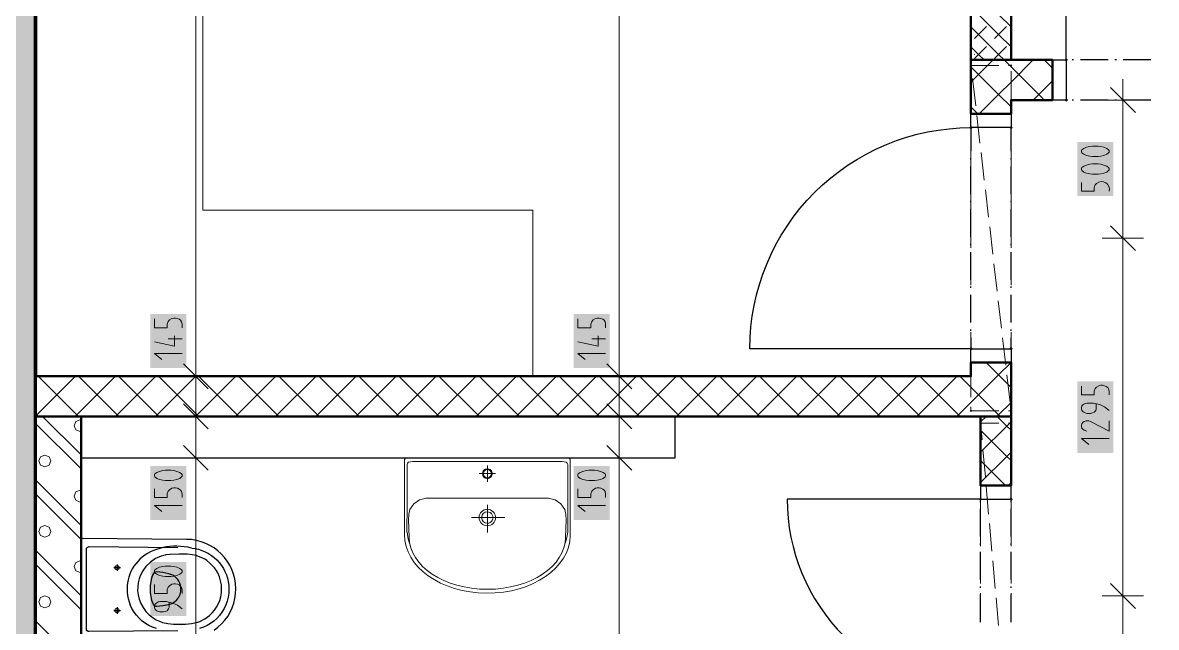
# Model space of a CAD drawing. Header units: millimetres. Extents: x 0 to 594, y 0 to 420.
# Drawn here: x 222.26 to 264.31, y 249.86 to 272.29 of the extents above; entities that cross this region are included whole.
import ezdxf

# ---------------------------------------------------------------- set-up
doc = ezdxf.new("R2010")
doc.units = ezdxf.units.MM
doc.header["$LTSCALE"] = 8
for name, color, linetype in [('PDF_Dvere', 7, 'Continuous'), ('PDF_Instalacni prizdivka do 1m', 7, 'Continuous'), ('PDF_Instalacni prizdivky', 7, 'Continuous'), ('PDF_Koty delkove', 7, 'Continuous'), ('PDF_Kuchyne', 7, 'Continuous'), ('PDF_Preklady', 7, 'Continuous'), ('PDF_Pricky zdene', 7, 'Continuous'), ('PDF_Sanita', 7, 'Continuous'), ('PDF_Steny obvodove nosne', 7, 'Continuous')]:
    doc.layers.add(name, color=color, linetype=linetype)

msp = doc.modelspace()

# ---------------------------------------------------------------- linework, layer by layer
at = {"layer": 'PDF_Dvere', "lineweight": 25}
for points in [[(260.97, 270.907), (260.97, 279.107, -0.414214), (269.17, 270.907), (269.13, 270.907)], [(257.434, 260.603), (257.434, 260.196), (249.235, 260.196, -0.414214), (257.434, 268.396), (257.434, 267.522)], [(257.793, 254.61), (250.618, 254.61, 0.414214), (257.793, 247.435), (257.793, 247.893)]]:
    msp.add_lwpolyline(points, format="xyb", dxfattribs=at)
for points in [[(260.97, 269.421), (260.458, 269.421), (260.458, 270.907), (260.97, 270.907)], [(258.921, 268.908), (258.921, 268.396), (257.434, 268.396), (257.434, 268.908)], [(258.921, 260.196), (258.921, 259.683), (257.434, 259.683), (257.434, 260.196)], [(258.921, 254.61), (258.921, 255.122), (257.793, 255.122), (257.793, 254.61)]]:
    msp.add_lwpolyline(points, close=True, dxfattribs=at)
for points in [[(261.238, 270.907), (261.187, 270.907)], [(262.519, 270.907), (261.494, 270.907)], [(262.827, 270.907), (262.775, 270.907)], [(264.108, 270.907), (263.083, 270.907)], [(261.238, 269.421), (261.187, 269.421)], [(262.519, 269.421), (261.494, 269.421)], [(262.827, 269.421), (262.775, 269.421)], [(264.108, 269.421), (263.083, 269.421)], [(258.921, 267.522), (258.921, 268.396)], [(257.434, 267.215), (257.434, 267.266)], [(258.921, 267.215), (258.921, 267.266)], [(257.434, 265.933), (257.434, 266.958)], [(258.921, 265.933), (258.921, 266.958)], [(257.434, 265.626), (257.434, 265.677)], [(257.434, 264.345), (257.434, 265.37)], [(258.921, 265.626), (258.921, 265.677)], [(258.921, 264.345), (258.921, 265.37)], [(257.434, 264.037), (257.434, 264.088)], [(258.921, 264.037), (258.921, 264.088)], [(257.434, 262.756), (257.434, 263.781)], [(258.921, 262.756), (258.921, 263.781)], [(257.434, 262.448), (257.434, 262.5)], [(258.921, 262.448), (258.921, 262.5)], [(257.434, 261.167), (257.434, 262.192)], [(258.921, 261.167), (258.921, 262.192)], [(257.434, 260.86), (257.434, 260.911)], [(258.921, 260.86), (258.921, 260.911)], [(258.921, 260.196), (258.921, 260.603)], [(257.793, 254.505), (257.793, 254.556)], [(258.921, 254.505), (258.921, 254.556)], [(257.793, 253.223), (257.793, 254.248)], [(258.921, 253.223), (258.921, 254.248)], [(257.793, 252.916), (257.793, 252.967)], [(258.921, 252.916), (258.921, 252.967)], [(257.793, 251.635), (257.793, 252.66)], [(258.921, 251.635), (258.921, 252.66)], [(257.793, 251.327), (257.793, 251.378)], [(257.793, 250.046), (257.793, 251.071)], [(258.921, 251.327), (258.921, 251.378)], [(258.921, 250.046), (258.921, 251.071)]]:
    msp.add_lwpolyline(points, dxfattribs=at)
at = {"layer": 'PDF_Dvere', "lineweight": 25, "transparency": 33554559}
for points in [[(261.034, 270.907), (260.97, 270.843), (260.97, 270.971), (260.906, 270.907)], [(261.034, 269.421), (260.97, 269.357), (260.97, 269.485), (260.906, 269.421)], [(257.434, 268.332), (257.37, 268.396), (257.499, 268.396), (257.434, 268.46)], [(258.921, 268.332), (258.857, 268.396), (258.985, 268.396), (258.921, 268.46)], [(257.434, 260.132), (257.37, 260.196), (257.499, 260.196), (257.434, 260.26)], [(258.921, 260.132), (258.857, 260.196), (258.985, 260.196), (258.921, 260.26)], [(257.793, 254.545), (257.729, 254.61), (257.857, 254.61), (257.793, 254.674)], [(258.921, 254.545), (258.857, 254.61), (258.985, 254.61), (258.921, 254.674)]]:
    msp.add_solid(points, dxfattribs=at)
at = {"layer": 'PDF_Instalacni prizdivka do 1m', "lineweight": 25}
msp.add_lwpolyline([(246.467, 257.685), (224.43, 257.684), (224.43, 256.147), (246.467, 256.147)], close=True, dxfattribs=at)
at = {"layer": 'PDF_Instalacni prizdivky', "lineweight": 50}
msp.add_lwpolyline([(222.739, 257.685), (222.739, 246.41), (224.43, 246.41), (224.43, 257.685), (222.739, 257.685)], close=True, dxfattribs=at)
at = {"layer": 'PDF_Instalacni prizdivky', "lineweight": 9}
for points in [[(224.43, 255.732), (222.739, 257.423)], [(224.43, 256.255), (223, 257.685)], [(224.43, 257.542), (224.391, 257.558), (224.236, 257.494), (224.172, 257.339), (224.236, 257.183), (224.391, 257.119), (224.43, 257.135)], [(224.43, 253.641), (222.739, 255.332)], [(224.43, 253.118), (222.739, 254.809)], [(224.43, 254.928), (224.391, 254.944), (224.236, 254.88), (224.172, 254.725), (224.236, 254.57), (224.391, 254.505), (224.43, 254.521)], [(224.43, 251.027), (222.739, 252.718)], [(224.43, 252.315), (224.391, 252.331), (224.236, 252.266), (224.172, 252.111), (224.236, 251.956), (224.391, 251.892), (224.43, 251.908)], [(224.43, 250.504), (222.739, 252.196)], [(224.43, 248.413), (222.739, 250.105)]]:
    msp.add_lwpolyline(points, dxfattribs=at)
for points in [[(223.084, 256.251), (222.929, 256.187), (222.865, 256.032), (222.929, 255.876), (223.084, 255.812), (223.24, 255.876), (223.304, 256.032), (223.24, 256.187)], [(223.084, 253.638), (222.929, 253.573), (222.865, 253.418), (222.929, 253.263), (223.084, 253.198), (223.24, 253.263), (223.304, 253.418), (223.24, 253.573)], [(223.084, 251.024), (222.929, 250.96), (222.865, 250.804), (222.929, 250.649), (223.084, 250.585), (223.24, 250.649), (223.304, 250.804), (223.24, 250.96)]]:
    msp.add_lwpolyline(points, close=True, dxfattribs=at)
at = {"layer": 'PDF_Koty delkove', "lineweight": 18}
for points in [[(228.685, 233.7), (228.685, 236.313), (228.685, 244.821), (228.685, 246.41), (228.685, 256.147), (228.685, 257.685), (228.685, 259.171), (228.685, 326.238)], [(244.392, 233.7), (244.392, 236.467), (244.392, 256.147), (244.392, 257.685), (244.392, 259.171), (244.392, 320.055)], [(263.07, 269.421), (263.07, 270.189)], [(263.531, 268.959), (262.608, 269.882)], [(263.838, 269.421), (263.07, 269.421), (262.301, 269.421)], [(263.07, 239.03), (263.07, 251.022), (263.07, 264.296), (263.07, 269.421)], [(262.146, 267.707), (261.941, 267.707), (261.84, 267.693), (261.72, 267.666), (261.617, 267.625), (261.548, 267.571), (261.532, 267.543), (261.532, 267.489), (261.548, 267.461), (261.617, 267.407), (261.72, 267.365), (261.84, 267.338), (261.941, 267.324), (262.146, 267.324), (262.249, 267.338), (262.368, 267.365), (262.471, 267.407), (262.54, 267.461)], [(262.54, 267.461), (262.557, 267.489), (262.557, 267.543), (262.54, 267.571), (262.471, 267.625), (262.368, 267.666), (262.249, 267.693), (262.146, 267.707)], [(263.531, 263.834), (262.608, 264.757)], [(263.838, 264.296), (263.07, 264.296), (262.301, 264.296)], [(227.147, 261.303), (227.147, 260.974), (227.625, 260.974), (227.625, 261.111), (227.66, 261.206), (227.711, 261.261), (227.796, 261.316), (227.864, 261.33), (227.932, 261.33), (228.001, 261.316), (228.069, 261.289), (228.12, 261.248), (228.155, 261.193), (228.172, 261.111), (228.172, 260.974)], [(242.854, 261.303), (242.854, 260.974), (243.332, 260.974), (243.332, 261.111), (243.367, 261.206), (243.418, 261.261), (243.503, 261.316), (243.571, 261.33), (243.639, 261.33), (243.708, 261.316), (243.776, 261.289), (243.827, 261.248), (243.862, 261.193), (243.879, 261.111), (243.879, 260.974)], [(227.898, 260.673), (227.898, 260.289), (227.147, 260.454)], [(228.172, 260.563), (227.66, 260.563)], [(243.606, 260.673), (243.606, 260.289), (242.854, 260.454)], [(243.879, 260.563), (243.367, 260.563)], [(228.172, 260.016), (227.147, 260.016), (227.42, 259.797)], [(243.879, 260.016), (242.854, 260.016), (243.127, 259.797)], [(229.146, 258.71), (228.223, 259.632)], [(244.853, 258.71), (243.931, 259.632)], [(229.453, 259.171), (228.685, 259.171), (227.916, 259.171)], [(245.161, 259.171), (244.392, 259.171), (243.623, 259.171)], [(261.532, 258.809), (261.532, 258.481), (262.01, 258.481), (262.01, 258.618), (262.045, 258.713), (262.096, 258.768), (262.181, 258.822), (262.249, 258.836), (262.317, 258.836), (262.386, 258.822), (262.454, 258.795), (262.505, 258.754), (262.54, 258.7), (262.557, 258.618), (262.557, 258.481)], [(262.557, 257.906), (262.386, 258.043), (262.215, 258.125), (261.976, 258.179), (261.736, 258.179), (261.668, 258.165), (261.617, 258.138), (261.583, 258.111), (261.548, 258.07), (261.532, 258.015), (261.532, 257.961), (261.548, 257.906), (261.583, 257.865), (261.617, 257.838), (261.668, 257.81), (261.736, 257.796), (261.873, 257.796), (261.941, 257.81), (262.01, 257.838), (262.061, 257.906), (262.078, 257.961), (262.078, 258.152)], [(229.146, 257.223), (228.223, 258.146)], [(244.853, 257.223), (243.931, 258.146)], [(229.453, 257.685), (228.685, 257.685), (227.916, 257.685)], [(245.161, 257.685), (244.392, 257.685), (243.623, 257.685)], [(262.557, 257.522), (262.557, 257.139), (261.873, 257.495), (261.805, 257.522), (261.702, 257.522), (261.635, 257.495), (261.583, 257.454), (261.548, 257.413), (261.532, 257.358), (261.532, 257.304), (261.548, 257.249), (261.583, 257.208), (261.635, 257.167), (261.736, 257.139)], [(229.146, 255.686), (228.223, 256.608)], [(244.853, 255.686), (243.931, 256.608)], [(262.557, 256.865), (261.532, 256.865), (261.805, 256.647)], [(229.453, 256.147), (228.685, 256.147), (227.916, 256.147)], [(245.161, 256.147), (244.392, 256.147), (243.623, 256.147)], [(243.468, 255.686), (243.263, 255.686), (243.162, 255.672), (243.042, 255.645), (242.939, 255.604), (242.871, 255.55), (242.854, 255.522), (242.854, 255.468), (242.871, 255.44), (242.939, 255.385), (243.042, 255.344), (243.162, 255.316), (243.263, 255.303), (243.468, 255.303), (243.571, 255.316)], [(243.571, 255.316), (243.691, 255.344), (243.793, 255.385), (243.862, 255.44), (243.879, 255.468), (243.879, 255.522), (243.862, 255.55), (243.793, 255.604), (243.691, 255.645), (243.571, 255.672), (243.468, 255.686)], [(227.147, 255.002), (227.147, 254.673), (227.625, 254.673), (227.625, 254.811), (227.66, 254.906), (227.711, 254.961), (227.796, 255.015), (227.864, 255.029), (227.932, 255.029), (228.001, 255.015)], [(228.001, 255.015), (228.069, 254.988), (228.12, 254.947), (228.155, 254.893), (228.172, 254.811), (228.172, 254.673)], [(242.854, 255.002), (242.854, 254.673), (243.332, 254.673), (243.332, 254.811), (243.367, 254.906), (243.418, 254.961), (243.503, 255.015), (243.571, 255.029), (243.639, 255.029), (243.708, 255.015), (243.776, 254.988), (243.827, 254.947), (243.862, 254.893), (243.879, 254.811), (243.879, 254.673)], [(228.172, 254.372), (227.147, 254.372), (227.42, 254.154)], [(243.879, 254.372), (242.854, 254.372), (243.127, 254.154)], [(227.147, 251.443), (227.147, 251.115), (227.625, 251.115), (227.625, 251.252), (227.66, 251.347), (227.711, 251.402), (227.796, 251.456), (227.864, 251.47), (227.932, 251.47), (228.001, 251.456), (228.069, 251.429), (228.12, 251.388), (228.155, 251.334), (228.172, 251.252), (228.172, 251.115)], [(263.531, 250.561), (262.608, 251.483)], [(228.172, 250.54), (228.001, 250.677), (227.83, 250.759), (227.591, 250.813), (227.351, 250.813), (227.283, 250.799), (227.232, 250.772), (227.198, 250.745), (227.163, 250.704), (227.147, 250.649), (227.147, 250.595), (227.163, 250.54), (227.198, 250.499), (227.232, 250.472), (227.283, 250.444), (227.351, 250.43), (227.488, 250.43), (227.556, 250.444), (227.625, 250.472), (227.676, 250.54), (227.693, 250.595)], [(227.693, 250.595), (227.693, 250.786)], [(263.838, 251.022), (263.07, 251.022), (262.301, 251.022)]]:
    msp.add_lwpolyline(points, dxfattribs=at)
for points in [[(262.146, 267.05), (261.941, 267.05), (261.84, 267.036), (261.72, 267.009), (261.617, 266.968), (261.548, 266.914), (261.532, 266.886), (261.532, 266.832), (261.548, 266.804), (261.617, 266.75), (261.72, 266.708), (261.84, 266.681), (261.941, 266.667), (262.146, 266.667), (262.249, 266.681), (262.368, 266.708), (262.471, 266.75), (262.54, 266.804), (262.557, 266.832), (262.557, 266.886), (262.54, 266.914), (262.471, 266.968), (262.368, 267.009), (262.249, 267.036)], [(227.761, 255.686), (227.556, 255.686), (227.455, 255.672), (227.335, 255.645), (227.232, 255.604), (227.163, 255.55), (227.147, 255.522), (227.147, 255.468), (227.163, 255.44), (227.232, 255.385), (227.335, 255.344), (227.455, 255.316), (227.556, 255.303), (227.761, 255.303), (227.864, 255.316), (227.983, 255.344), (228.086, 255.385), (228.155, 255.44), (228.172, 255.468), (228.172, 255.522), (228.155, 255.55), (228.086, 255.604), (227.983, 255.645), (227.864, 255.672)], [(227.761, 252.127), (227.556, 252.127), (227.455, 252.113), (227.335, 252.086), (227.232, 252.045), (227.163, 251.991), (227.147, 251.963), (227.147, 251.909), (227.163, 251.881), (227.232, 251.827), (227.335, 251.786), (227.455, 251.758), (227.556, 251.744), (227.761, 251.744), (227.864, 251.758), (227.983, 251.786), (228.086, 251.827), (228.155, 251.881), (228.172, 251.909), (228.172, 251.963), (228.155, 251.991), (228.086, 252.045), (227.983, 252.086), (227.864, 252.113)]]:
    msp.add_lwpolyline(points, close=True, dxfattribs=at)
msp.add_lwpolyline([(261.532, 266.366), (261.532, 266.037), (262.01, 266.037), (262.01, 266.175), (262.045, 266.27), (262.096, 266.325, -0.753253), (262.557, 266.037)], format="xyb", dxfattribs=at)
at = {"layer": 'PDF_Koty delkove', "color": 7, "lineweight": 18, "true_color": 0xffffff, "transparency": 33554559}
for points in [[(262.711, 265.856), (262.711, 267.861), (261.378, 265.856), (261.378, 267.861)], [(228.326, 259.478), (228.326, 261.483), (226.993, 259.478), (226.993, 261.483)], [(244.033, 259.478), (244.033, 261.483), (242.701, 259.478), (242.701, 261.483)], [(262.711, 256.328), (262.711, 258.99), (261.378, 256.328), (261.378, 258.99)], [(228.326, 253.835), (228.326, 255.84), (226.993, 253.835), (226.993, 255.84)], [(244.033, 253.835), (244.033, 255.84), (242.701, 253.835), (242.701, 255.84)], [(228.326, 250.276), (228.326, 252.281), (226.993, 250.276), (226.993, 252.281)]]:
    msp.add_solid(points, dxfattribs=at)
at = {"layer": 'PDF_Kuchyne', "lineweight": 13}
msp.add_lwpolyline([(228.94, 277.633), (228.94, 265.333), (241.188, 265.333), (241.188, 259.183), (222.79, 259.183), (222.79, 265.333), (222.79, 277.633), (222.79, 283.783), (235.09, 283.783), (235.09, 277.633)], close=True, dxfattribs=at)
at = {"layer": 'PDF_Preklady', "lineweight": 18}
for points in [[(257.449, 270.575), (257.434, 270.702)], [(257.434, 269.47), (257.434, 270.495)], [(258.47, 270.702), (257.445, 270.702)], [(258.92, 270.702), (258.829, 270.702)], [(258.921, 270.702), (258.921, 270.702)], [(258.921, 269.47), (258.921, 270.495)], [(257.609, 269.201), (257.491, 270.219)], [(257.434, 268.086), (257.434, 268.908), (257.434, 269.111)], [(258.921, 268.086), (258.921, 268.908), (258.921, 269.111)], [(257.768, 267.826), (257.65, 268.844)], [(257.434, 266.702), (257.434, 267.727)], [(257.928, 266.452), (257.809, 267.47)], [(258.921, 266.702), (258.921, 267.727)], [(257.434, 265.318), (257.434, 266.343)], [(258.921, 265.318), (258.921, 266.343)], [(258.087, 265.077), (257.969, 266.095)], [(257.434, 263.935), (257.434, 264.96)], [(258.921, 263.935), (258.921, 264.96)], [(258.246, 263.703), (258.128, 264.721)], [(257.434, 262.551), (257.434, 263.576)], [(258.406, 262.328), (258.288, 263.346)], [(258.921, 262.551), (258.921, 263.576)], [(257.434, 261.167), (257.434, 262.192)], [(258.565, 260.954), (258.447, 261.972)], [(258.921, 261.167), (258.921, 262.192)], [(257.434, 259.783), (257.434, 260.808)], [(258.921, 259.783), (258.921, 260.808)], [(258.725, 259.579), (258.607, 260.597)], [(257.434, 259.171), (257.434, 259.425)], [(257.434, 258.4), (257.434, 259.171)], [(258.884, 258.204), (258.766, 259.223)], [(258.921, 259.171), (258.921, 259.425)], [(258.921, 258.4), (258.921, 259.171)], [(257.434, 257.89), (257.434, 258.041)], [(258.47, 257.89), (257.445, 257.89)], [(258.921, 258.041), (258.921, 257.89), (258.829, 257.89)], [(257.847, 256.818), (257.793, 257.428), (258.47, 257.428)], [(257.793, 257.016), (257.793, 257.428)], [(258.921, 257.428), (258.829, 257.428)], [(258.921, 257.016), (258.921, 257.428)], [(257.793, 255.632), (257.793, 256.657)], [(258.921, 255.632), (258.921, 256.657)], [(257.968, 255.44), (257.878, 256.461)], [(257.793, 255.122), (257.793, 255.273)], [(258.921, 255.122), (258.921, 255.273)], [(257.793, 254.248), (257.793, 255.122)], [(258.09, 254.061), (258, 255.082)], [(258.921, 254.248), (258.921, 255.122)], [(257.793, 252.865), (257.793, 253.89)], [(258.211, 252.683), (258.121, 253.704)], [(258.921, 252.865), (258.921, 253.89)], [(257.793, 251.481), (257.793, 252.506)], [(258.332, 251.304), (258.242, 252.325)], [(258.921, 251.481), (258.921, 252.506)], [(257.793, 250.097), (257.793, 251.122)], [(258.921, 250.097), (258.921, 251.122)], [(258.453, 249.926), (258.364, 250.947)]]:
    msp.add_lwpolyline(points, dxfattribs=at)
at = {"layer": 'PDF_Preklady', "lineweight": 18, "transparency": 33554559}
for points in [[(257.481, 270.702), (257.434, 270.656), (257.434, 270.748), (257.388, 270.702)], [(257.434, 270.656), (257.388, 270.702), (257.481, 270.702), (257.434, 270.748)], [(257.44, 270.656), (257.389, 270.697), (257.48, 270.707), (257.429, 270.748)], [(258.967, 270.702), (258.92, 270.656), (258.92, 270.748), (258.874, 270.702)], [(258.921, 270.656), (258.875, 270.702), (258.967, 270.702), (258.921, 270.748)], [(258.921, 269.375), (258.875, 269.421), (258.967, 269.421), (258.921, 269.467)], [(258.921, 269.375), (258.875, 269.421), (258.967, 269.421), (258.921, 269.467)], [(257.434, 268.862), (257.388, 268.908), (257.481, 268.908), (257.434, 268.954)], [(257.434, 268.862), (257.388, 268.908), (257.481, 268.908), (257.434, 268.954)], [(258.921, 268.862), (258.875, 268.908), (258.967, 268.908), (258.921, 268.954)], [(258.921, 268.862), (258.875, 268.908), (258.967, 268.908), (258.921, 268.954)], [(257.434, 259.637), (257.388, 259.683), (257.481, 259.683), (257.434, 259.729)], [(257.434, 259.637), (257.388, 259.683), (257.481, 259.683), (257.434, 259.729)], [(258.921, 259.637), (258.875, 259.683), (258.967, 259.683), (258.921, 259.729)], [(258.921, 259.637), (258.875, 259.683), (258.967, 259.683), (258.921, 259.729)], [(257.434, 259.125), (257.388, 259.171), (257.481, 259.171), (257.434, 259.217)], [(257.434, 259.125), (257.388, 259.171), (257.481, 259.171), (257.434, 259.217)], [(258.921, 259.125), (258.875, 259.171), (258.967, 259.171), (258.921, 259.217)], [(258.921, 259.125), (258.875, 259.171), (258.967, 259.171), (258.921, 259.217)], [(257.434, 257.843), (257.388, 257.89), (257.481, 257.89), (257.434, 257.936)], [(257.481, 257.89), (257.434, 257.843), (257.434, 257.936), (257.388, 257.89)], [(258.967, 257.89), (258.921, 257.843), (258.921, 257.936), (258.875, 257.89)], [(258.921, 257.843), (258.875, 257.89), (258.967, 257.89), (258.921, 257.936)], [(258.926, 257.844), (258.875, 257.884), (258.967, 257.895), (258.915, 257.935)], [(257.797, 257.382), (257.747, 257.424), (257.839, 257.432), (257.789, 257.474)], [(257.839, 257.428), (257.793, 257.382), (257.793, 257.474), (257.747, 257.428)], [(257.793, 257.382), (257.747, 257.428), (257.839, 257.428), (257.793, 257.474)], [(258.921, 257.382), (258.875, 257.428), (258.967, 257.428), (258.921, 257.474)], [(258.967, 257.428), (258.921, 257.382), (258.921, 257.474), (258.875, 257.428)], [(257.793, 255.076), (257.747, 255.122), (257.839, 255.122), (257.793, 255.168)], [(257.793, 255.076), (257.747, 255.122), (257.839, 255.122), (257.793, 255.168)], [(258.921, 255.076), (258.875, 255.122), (258.967, 255.122), (258.921, 255.168)], [(258.921, 255.076), (258.875, 255.122), (258.967, 255.122), (258.921, 255.168)]]:
    msp.add_solid(points, dxfattribs=at)
at = {"layer": 'PDF_Pricky zdene', "lineweight": 50}
msp.add_lwpolyline([(258.92, 270.907), (258.92, 320.055), (258.92, 320.209), (257.434, 320.209), (257.434, 320.055), (257.434, 270.907), (257.434, 270.907)], close=True, dxfattribs=at)
at = {"layer": 'PDF_Pricky zdene', "lineweight": 9}
for points in [[(258.92, 272.137), (258.459, 272.598), (257.434, 273.623)], [(258.92, 271.394), (258.459, 271.855), (257.716, 272.598), (257.434, 272.88)], [(258.311, 270.963), (258.459, 271.112), (257.434, 272.137)], [(257.568, 271.706), (258.014, 272.152)], [(258.459, 271.855), (258.757, 272.152)], [(258.311, 271.706), (258.459, 271.855)], [(257.921, 270.907), (257.716, 271.112), (257.434, 271.394)], [(257.568, 270.963), (257.716, 271.112), (258.014, 271.409)], [(258.664, 270.907), (258.459, 271.112), (258.757, 271.409)], [(258.254, 270.907), (257.434, 270.087)], [(258.92, 270.651), (258.664, 270.907)], [(259.741, 270.907), (258.92, 270.087)], [(260.458, 270.6), (260.151, 270.907)], [(258.921, 269.164), (258.92, 269.165), (258.459, 269.626), (257.434, 270.651)], [(260.151, 269.421), (260.048, 269.524), (259.946, 269.626), (258.92, 270.651)], [(258.92, 270.087), (258.459, 269.626), (257.742, 268.908)], [(260.458, 270.138), (259.946, 269.626), (259.823, 269.503), (259.741, 269.421)], [(257.691, 268.908), (257.434, 269.164)], [(258.511, 259.171), (258.459, 259.222), (257.998, 259.683)], [(258.921, 259.683), (258.921, 259.683), (258.459, 259.222), (258.408, 259.171)], [(224.225, 259.171), (222.79, 257.736), (222.739, 257.685)], [(224.327, 257.685), (224.276, 257.736), (222.841, 259.171)], [(225.711, 259.171), (224.276, 257.736), (224.225, 257.685)], [(225.814, 257.685), (225.762, 257.736), (224.327, 259.171)], [(227.197, 259.171), (225.762, 257.736), (225.711, 257.685)], [(227.3, 257.685), (227.249, 257.736), (225.814, 259.171)], [(228.683, 259.171), (227.249, 257.736), (227.197, 257.685)], [(228.786, 257.685), (228.735, 257.736), (227.3, 259.171)], [(230.17, 259.171), (228.735, 257.736), (228.683, 257.685)], [(230.272, 257.685), (230.221, 257.736), (228.786, 259.171)], [(231.656, 259.171), (230.221, 257.736), (230.17, 257.685)], [(231.758, 257.685), (231.707, 257.736), (230.272, 259.171)], [(233.142, 259.171), (231.707, 257.736), (231.656, 257.685)], [(233.245, 257.685), (233.193, 257.736), (231.758, 259.171)], [(234.628, 259.171), (233.193, 257.736), (233.142, 257.685)], [(234.731, 257.685), (234.68, 257.736), (233.245, 259.171)], [(236.115, 259.171), (234.68, 257.736), (234.628, 257.685)], [(236.217, 257.685), (236.166, 257.736), (234.731, 259.171)], [(237.601, 259.171), (236.166, 257.736), (236.115, 257.685)], [(237.703, 257.685), (237.652, 257.736), (236.217, 259.171)], [(239.087, 259.171), (237.652, 257.736), (237.601, 257.685)], [(240.573, 259.171), (239.138, 257.736), (237.703, 259.171)], [(240.676, 257.685), (240.625, 257.736), (239.19, 259.171)], [(242.06, 259.171), (240.625, 257.736), (240.573, 257.685)], [(242.162, 257.685), (242.111, 257.736), (240.676, 259.171)], [(243.546, 259.171), (242.111, 257.736), (242.06, 257.685)], [(243.648, 257.685), (243.597, 257.736), (242.162, 259.171)], [(245.032, 259.171), (243.597, 257.736), (243.546, 257.685)], [(245.135, 257.685), (245.083, 257.736), (243.648, 259.171)], [(246.518, 259.171), (245.083, 257.736), (245.032, 257.685)], [(246.621, 257.685), (246.57, 257.736), (245.135, 259.171)], [(248.005, 259.171), (246.57, 257.736), (246.518, 257.685)], [(248.107, 257.685), (248.056, 257.736), (246.621, 259.171)], [(249.491, 259.171), (248.056, 257.736), (248.005, 257.685)], [(249.593, 257.685), (249.542, 257.736), (248.107, 259.171)], [(250.977, 259.171), (249.542, 257.736), (249.491, 257.685)], [(251.08, 257.685), (251.028, 257.736), (249.593, 259.171)], [(252.463, 259.171), (251.028, 257.736), (250.977, 257.685)], [(252.566, 257.685), (252.515, 257.736), (251.08, 259.171)], [(253.95, 259.171), (252.515, 257.736), (252.463, 257.685)], [(254.052, 257.685), (254.001, 257.736), (252.566, 259.171)], [(255.436, 259.171), (254.001, 257.736), (253.95, 257.685)], [(255.538, 257.685), (255.487, 257.736), (254.052, 259.171)], [(256.922, 259.171), (255.487, 257.736), (255.436, 257.685)], [(257.024, 257.685), (256.973, 257.736), (255.538, 259.171)], [(258.408, 259.171), (256.973, 257.736), (256.922, 257.685)], [(258.511, 257.685), (258.459, 257.736), (257.024, 259.171)], [(258.921, 258.761), (258.511, 259.171)], [(258.921, 258.197), (258.459, 257.736), (258.408, 257.685)], [(222.841, 257.685), (222.79, 257.736), (222.739, 257.787)], [(239.138, 257.736), (239.087, 257.685)], [(239.19, 257.685), (239.138, 257.736)], [(257.998, 257.685), (257.793, 257.48)], [(258.921, 257.48), (258.767, 257.326), (258.408, 257.685)], [(258.767, 257.326), (257.793, 256.352)], [(258.921, 256.352), (258.767, 256.198), (257.793, 257.172)], [(258.921, 257.172), (258.767, 257.326)], [(258.767, 256.198), (257.793, 255.225)], [(258.921, 256.045), (258.767, 256.198)], [(258.716, 255.122), (257.793, 256.045)], [(258.921, 255.225), (258.818, 255.122)]]:
    msp.add_lwpolyline(points, dxfattribs=at)
at = {"layer": 'PDF_Pricky zdene', "lineweight": 50}
for points in [[(258.92, 270.907), (257.434, 270.907), (257.434, 270.702), (257.434, 268.908)], [(258.92, 270.907), (260.458, 270.907), (260.458, 269.421), (258.921, 269.421)], [(258.921, 268.908), (258.921, 269.421)], [(258.921, 268.908), (257.434, 268.908)], [(257.434, 259.683), (258.921, 259.683)], [(257.434, 259.683), (257.434, 259.171)], [(258.921, 259.171), (258.921, 259.683)], [(257.434, 259.171), (222.79, 259.171), (222.739, 259.171), (222.739, 257.685), (224.43, 257.685), (257.793, 257.685), (258.921, 257.685), (258.921, 257.89), (258.921, 259.171)], [(258.921, 255.122), (258.921, 257.428), (258.921, 257.685), (257.793, 257.685), (257.793, 257.428), (257.793, 255.122)], [(258.921, 255.122), (257.793, 255.122)]]:
    msp.add_lwpolyline(points, dxfattribs=at)
at = {"layer": 'PDF_Pricky zdene', "lineweight": 9, "transparency": 33554559}
for points in [[(257.568, 271.092), (257.545, 271.115), (257.591, 271.115), (257.568, 271.138)], [(258.459, 271.089), (258.436, 271.112), (258.483, 271.112), (258.459, 271.135)]]:
    msp.add_solid(points, dxfattribs=at)
at = {"layer": 'PDF_Sanita', "lineweight": 13}
for points in [[(236.422, 253.296), (236.422, 256.053, -0.414092), (236.513, 256.147), (236.516, 256.147), (236.536, 256.147), (242.458, 256.147), (242.478, 256.147), (242.481, 256.147), (242.478, 256.147), (242.458, 256.147)], [(242.478, 256.147, -0.414219), (242.572, 256.053), (242.572, 253.285, -0.003389), (242.572, 253.266)]]:
    msp.add_lwpolyline(points, format="xyb", dxfattribs=at)
for points in [[(236.517, 255.904), (236.517, 254.398)], [(242.272, 256.012), (236.722, 256.012)], [(239.497, 255.865), (239.497, 255.254)], [(242.477, 255.904), (242.477, 253.393), (242.436, 253.124), (242.357, 252.904)], [(239.192, 255.56), (239.802, 255.56)], [(236.514, 253.386), (236.517, 254.398)], [(242.394, 253.194), (242.415, 253.841), (242.411, 254.039), (242.372, 254.228), (242.228, 254.443), (242.01, 254.59), (241.767, 254.647), (241.513, 254.654), (237.481, 254.654), (237.227, 254.647), (236.984, 254.59), (236.766, 254.443), (236.622, 254.228), (236.582, 254.039), (236.578, 253.841), (236.6, 253.193)], [(239.497, 254.408), (239.497, 253.378)], [(238.905, 253.932), (240.14, 253.932)], [(236.517, 253.393), (236.558, 253.124), (236.637, 252.904)]]:
    msp.add_lwpolyline(points, dxfattribs=at)
for points in [[(239.497, 255.738, 0.999933), (239.497, 255.381, 0.414219), (239.675, 255.56, 0.414219)], [(239.497, 255.71, 0.999873), (239.497, 255.409, 0.999969)], [(239.497, 254.237, 0.999985), (239.497, 253.626, 0.414217), (239.802, 253.932, 0.414246)], [(239.497, 253.72, 1.000064), (239.497, 254.143, 0.999998)]]:
    msp.add_lwpolyline(points, format="xyb", close=True, dxfattribs=at)
at = {"layer": 'PDF_Sanita', "lineweight": 25}
msp.add_lwpolyline([(229.361, 249.751), (229.506, 249.86), (229.639, 249.983), (229.76, 250.119), (229.867, 250.265), (229.959, 250.422), (230.035, 250.586), (230.094, 250.756), (230.136, 250.932), (230.161, 251.111), (230.169, 251.292, 0.409113), (228.341, 253.122), (224.482, 253.157), (224.482, 253.157), (224.445, 253.142), (224.43, 253.105), (224.429, 249.451)], format="xyb", dxfattribs=at)
for points in [[(228.022, 249.729), (224.727, 249.702), (224.688, 249.709), (224.655, 249.731), (224.632, 249.764), (224.624, 249.803), (224.624, 249.804), (224.625, 252.752), (224.625, 252.753), (224.633, 252.792), (224.656, 252.825), (224.689, 252.847), (224.729, 252.855), (228.023, 252.825)], [(228.53, 252.801), (228.659, 252.782), (228.787, 252.753), (228.913, 252.713), (229.034, 252.662), (229.151, 252.6), (229.262, 252.529), (229.367, 252.448), (229.464, 252.359), (229.553, 252.262), (229.634, 252.157), (229.705, 252.046), (229.766, 251.929), (229.817, 251.808), (229.857, 251.682), (229.887, 251.554), (229.905, 251.423), (229.912, 251.273), (229.904, 251.123), (229.882, 250.974), (229.845, 250.829), (229.794, 250.688), (229.73, 250.552), (229.652, 250.423), (229.562, 250.303), (229.46, 250.191), (229.349, 250.09), (229.228, 250.001), (229.099, 249.924), (228.963, 249.86), (228.822, 249.81)], [(229.409, 252.017), (229.371, 252.069), (229.318, 252.131), (229.209, 252.241), (229.088, 252.337), (229.038, 252.37), (228.882, 252.454), (228.717, 252.515), (228.71, 252.517), (228.548, 252.552), (228.359, 252.57), (228.359, 252.57), (228.339, 252.571), (228.072, 252.578), (227.729, 252.566), (227.718, 252.565), (227.566, 252.544), (227.553, 252.541), (227.4, 252.499), (227.254, 252.439), (227.189, 252.406), (227, 252.277), (226.836, 252.116), (226.717, 251.954), (226.625, 251.774), (226.584, 251.659), (226.548, 251.513), (226.529, 251.365), (226.527, 251.215), (226.543, 251.065), (226.583, 250.899), (226.644, 250.738), (226.725, 250.588), (226.826, 250.449), (226.953, 250.317), (227.097, 250.205), (227.098, 250.205), (227.211, 250.137), (227.331, 250.081), (227.449, 250.039), (227.644, 249.997), (227.853, 249.981), (227.853, 249.981), (228.083, 249.976), (228.297, 249.98), (228.525, 249.997), (228.642, 250.019), (228.756, 250.051), (228.755, 250.051), (228.836, 250.08), (228.836, 250.08), (229.023, 250.174), (229.192, 250.297), (229.289, 250.39), (229.376, 250.492), (229.452, 250.603), (229.516, 250.721), (229.57, 250.854), (229.61, 250.992), (229.634, 251.133), (229.642, 251.276), (229.632, 251.432), (229.605, 251.584), (229.559, 251.733), (229.495, 251.875), (229.495, 251.875), (229.438, 251.973), (229.417, 252.005), (229.409, 252.017)], [(227.353, 252.482), (227.332, 252.474)], [(224.43, 252.047), (224.43, 252.073)], [(225.64, 252.072), (225.886, 252.072)], [(225.763, 252.195), (225.763, 251.949)], [(226.994, 251.415), (226.988, 251.277), (226.994, 251.14), (227.012, 251.004), (227.043, 250.87), (227.085, 250.739), (227.109, 250.697), (227.145, 250.664), (227.189, 250.644), (227.237, 250.639), (227.465, 250.663), (227.689, 250.708), (227.688, 250.708), (227.796, 250.747), (227.895, 250.806), (227.98, 250.883), (228.049, 250.976), (228.098, 251.08), (228.126, 251.192), (228.131, 251.307), (228.114, 251.421), (228.089, 251.496), (228.055, 251.567), (228.012, 251.633), (227.96, 251.692), (227.9, 251.744), (227.834, 251.788), (227.763, 251.822), (227.688, 251.846), (227.689, 251.846), (227.465, 251.892), (227.238, 251.915), (227.189, 251.91), (227.145, 251.891), (227.109, 251.858), (227.085, 251.816)], [(227.085, 251.816), (227.043, 251.685), (227.012, 251.551), (226.994, 251.415)], [(225.762, 250.606), (225.762, 250.36)], [(227.221, 249.811), (227.08, 249.861), (226.945, 249.925), (226.816, 250.002), (226.695, 250.092), (226.583, 250.192), (226.482, 250.304), (226.392, 250.425), (226.314, 250.554), (226.25, 250.689)], [(224.429, 250.484), (224.429, 250.51)], [(225.639, 250.484), (225.885, 250.483)]]:
    msp.add_lwpolyline(points, dxfattribs=at)
for centre, radius in [((225.763, 252.072), 0.0769), ((225.762, 250.483), 0.0768)]:
    msp.add_circle(centre, radius, dxfattribs=at)
msp.add_ellipse((228.318, 250.981), major_axis=(-2.051, 0.932), ratio=0.799458, start_param=4.963725, end_param=6.955251, dxfattribs=at)
at = {"layer": 'PDF_Sanita', "lineweight": 13}
for points in [[(242.478, 256.147), (242.478, 256.147), (242.478, 256.147), (242.478, 256.147)], [(236.422, 256.053), (236.422, 256.053), (236.422, 256.053), (236.422, 256.053)], [(236.722, 256.012), (236.609, 256.012), (236.517, 255.964), (236.517, 255.904)], [(242.477, 255.904), (242.477, 255.964), (242.385, 256.012), (242.272, 256.012)], [(239.497, 254.143), (239.497, 254.143), (239.497, 254.143), (239.497, 254.143)], [(239.497, 253.72), (239.497, 253.72), (239.497, 253.72), (239.497, 253.72)], [(236.422, 253.296), (236.41, 252.105), (237.777, 251.133), (239.475, 251.125)], [(236.6, 253.193), (236.6, 252.13), (237.897, 251.269), (239.498, 251.269)], [(239.475, 251.125), (241.174, 251.116), (242.56, 252.075), (242.572, 253.266)], [(239.498, 251.269), (241.097, 251.269), (242.394, 252.131), (242.394, 253.194)]]:
    msp.add_open_spline(points, degree=3, dxfattribs=at)
at = {"layer": 'PDF_Steny obvodove nosne', "lineweight": 70}
msp.add_lwpolyline([(220.689, 328.091), (220.689, 323.95), (220.689, 322.669), (220.689, 320.055), (220.689, 264.244), (220.689, 262.758), (220.689, 236.467), (220.689, 233.853), (222.739, 233.853), (222.739, 236.313), (222.739, 236.467), (222.739, 244.821), (222.739, 246.41), (222.739, 257.685), (222.739, 326.238), (222.739, 328.778)], close=True, dxfattribs=at)
at = {"layer": 'PDF_Steny obvodove nosne', "color": 9, "lineweight": 9, "true_color": 0xc0c0c0, "transparency": 33554559}
msp.add_solid([(220.689, 328.091), (220.689, 233.853), (222.739, 328.778), (222.739, 233.853)], dxfattribs=at)

doc.saveas('drawing.dxf')
